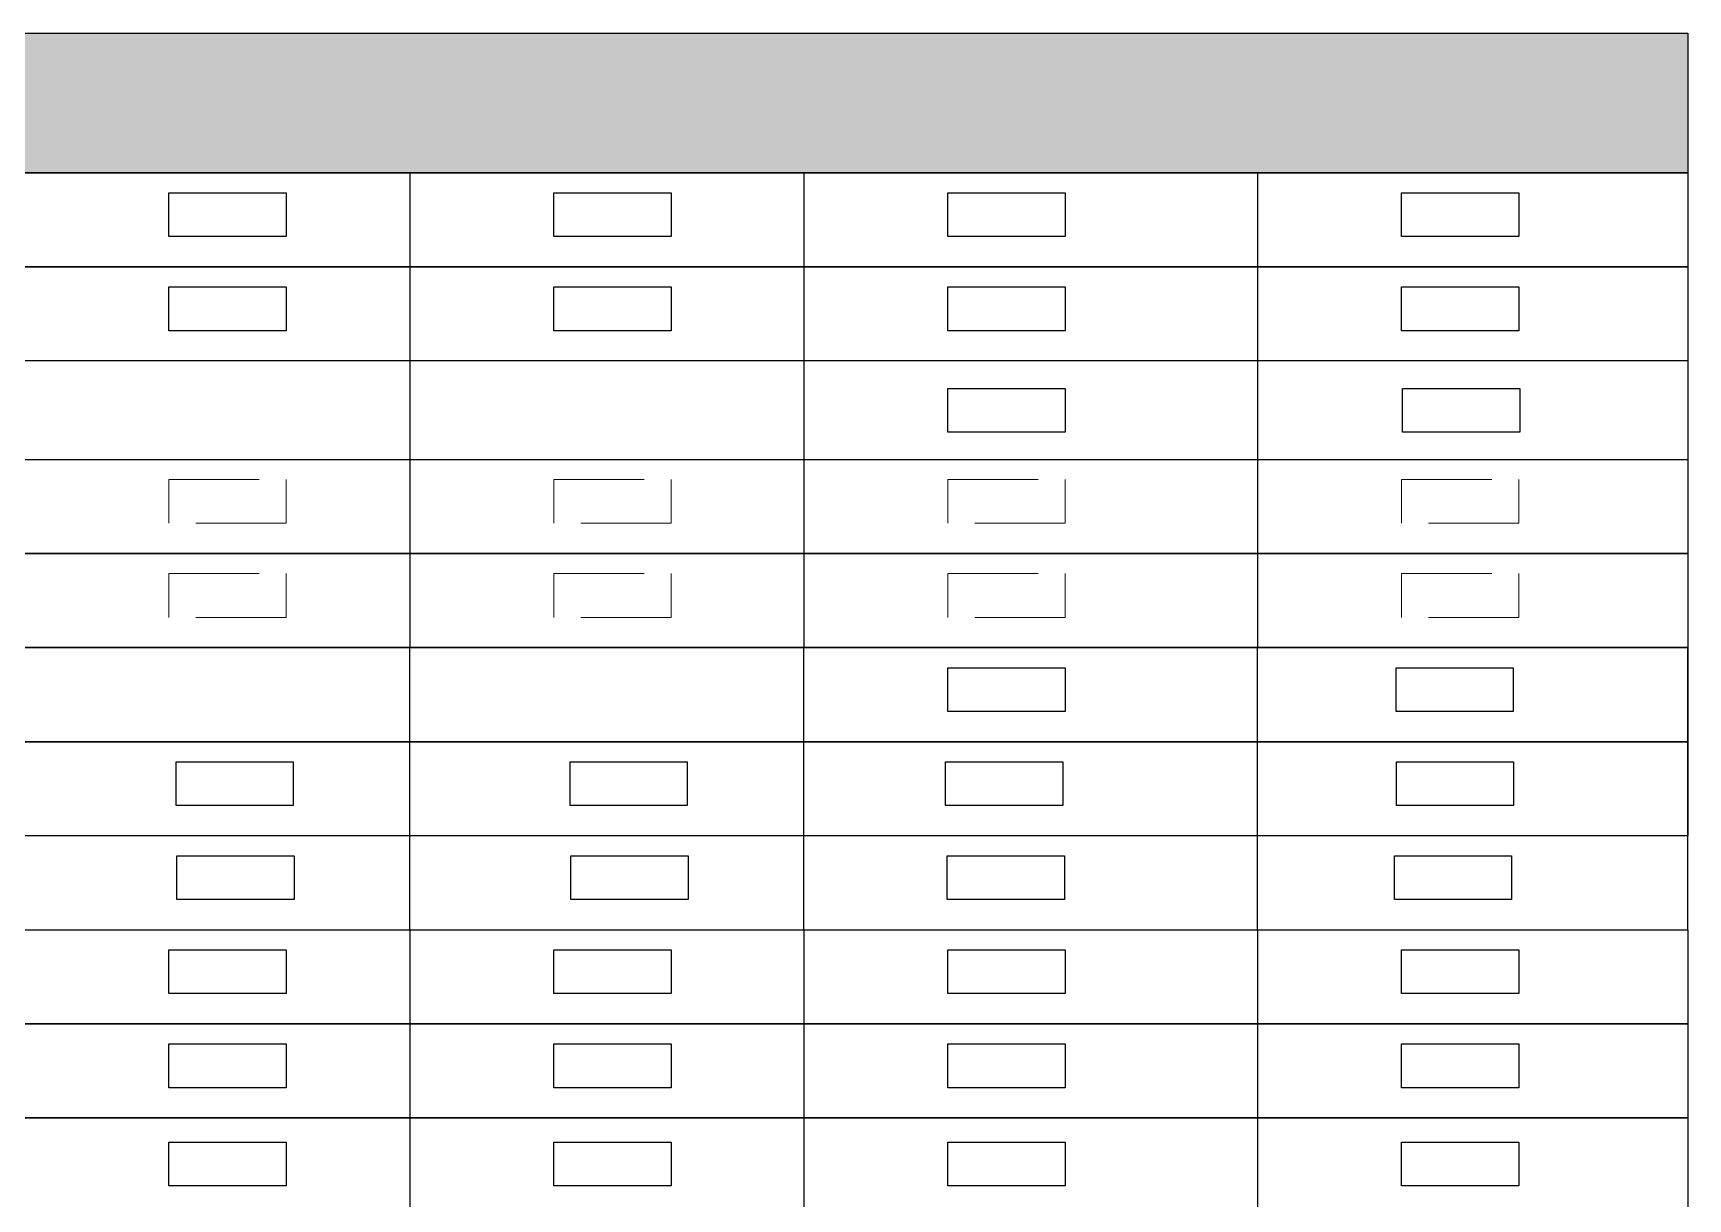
# Model space of a CAD drawing. Header units: millimetres. Extents: x -9481 to -9286, y 28723 to 28853.
# Drawn here: x -9451.39 to -9442.23, y 28794.97 to 28801.42 of the extents above; entities that cross this region are included whole.
import ezdxf

# ---------------------------------------------------------------- set-up
doc = ezdxf.new("R2010")
doc.units = ezdxf.units.MM
doc.linetypes.add('CONTINULUS', pattern=[0])
doc.linetypes.add('DASHED', pattern=[0.75, 0.5, -0.25])
for name, color, linetype in [('BLK_1_FLR_-1_APPROVED_CONSTRUCTION', 7, 'Continuous'), ('BLK_1_FLR_-1_BLT_UP_AREA_ADD', 7, 'Continuous'), ('BLK_1_FLR_-1_BLT_UP_AREA_ADD_EXISTING', 7, 'Continuous'), ('BLK_1_FLR_-1_CRPT_AREA_DEDUCT_EXISTING', 7, 'Continuous'), ('BLK_1_FLR_-1_DEMOLITION_AREA', 7, 'Continuous'), ('BLK_1_FLR_-2_APPROVED_CONSTRUCTION', 7, 'Continuous'), ('BLK_1_FLR_-2_BLT_UP_AREA', 7, 'Continuous'), ('BLK_1_FLR_-2_BLT_UP_AREA_ADD', 7, 'Continuous'), ('BLK_1_FLR_-2_BLT_UP_AREA_ADD_EXISTING', 7, 'Continuous'), ('BLK_1_FLR_-2_CRPT_AREA_DEDUCT_EXISTING', 7, 'Continuous'), ('BLK_1_FLR_-2_DEMOLITION_AREA', 7, 'Continuous'), ('BLK_1_FLR_3_APPROVED_CONSTRUCTION', 7, 'Continuous'), ('BLK_1_FLR_3_CRPT_AREA_DEDUCT_EXISTING', 7, 'Continuous'), ('BLK_1_FLR_3_DEMOLITION_AREA', 7, 'Continuous'), ('BLK_1_FLR_4_APPROVED_CONSTRUCTION', 7, 'Continuous'), ('BLK_1_FLR_4_BLT_UP_AREA', 7, 'Continuous'), ('BLK_1_FLR_4_CRPT_AREA_DEDUCT_EXISTING', 7, 'Continuous'), ('BLK_1_FLR_4_DEMOLITION_AREA', 7, 'Continuous'), ('BLK_1_PLANTATION_GREENSTRIP', 7, 'Continuous'), ('HATCH', 7, 'Continuous')]:
    doc.layers.add(name, color=color, linetype=linetype)
for name, color, linetype, plot in [('BLK_1_FLR_-1_BLT_UP_AREA', 25, 'Continuous', False), ('BLK_1_FLR_-1_BLT_UP_AREA_DEDUCT', 25, 'Continuous', False), ('BLK_1_FLR_-1_CARPET_AREA', 25, 'Continuous', False), ('BLK_1_FLR_-1_CARPET_AREA_EXISTING', 25, 'Continuous', False), ('BLK_1_FLR_-2_BLT_UP_AREA_DEDUCT', 25, 'Continuous', False), ('BLK_1_FLR_-2_CARPET_AREA', 4, 'Continuous', False), ('BLK_1_FLR_-2_CARPET_AREA_EXISTING', 4, 'Continuous', False), ('BLK_1_FLR_3_BLT_UP_AREA', 7, 'Continuous', False), ('BLK_1_FLR_3_BLT_UP_AREA_DEDUCT', 7, 'Continuous', False), ('BLK_1_FLR_3_CARPET_AREA', 25, 'Continuous', False), ('BLK_1_FLR_3_CARPET_AREA_EXISTING', 25, 'Continuous', False), ('BLK_1_FLR_4_BLT_UP_AREA_DEDUCT', 7, 'Continuous', False), ('BLK_1_FLR_4_CARPET_AREA', 4, 'Continuous', False), ('BLK_1_FLR_4_CARPET_AREA_EXISTING', 4, 'Continuous', False)]:
    doc.layers.add(name, color=color, linetype=linetype, plot=plot)
for name, color, linetype, lineweight in [('BLK_1_FLR_-1_BLT_UP_AREA_EXISTING', 11, 'DASHED', 9), ('BLK_1_FLR_-2_BLT_UP_AREA_DEDUCT_EXISTING', 11, 'DASHED', 9), ('BLK_1_FLR_-2_BLT_UP_AREA_EXISTING', 11, 'DASHED', 9), ('BLK_1_FLR_3_BLT_UP_AREA_DEDUCT_EXISTING', 11, 'DASHED', 9), ('BLK_1_FLR_3_BLT_UP_AREA_EXISTING', 11, 'DASHED', 9), ('BLK_1_FLR_4_BLT_UP_AREA_DEDUCT_EXISTING', 11, 'DASHED', 9), ('BLK_1_FLR_4_BLT_UP_AREA_EXISTING', 11, 'DASHED', 9), ('BLK_1_FLR_5_BLT_UP_AREA_DEDUCT_EXISTING', 11, 'DASHED', 9)]:
    doc.layers.add(name, color=color, linetype=linetype, lineweight=lineweight)

# ---------------------------------------------------------------- blocks, each defined once
blk = doc.blocks.new('H2')
at = {"layer": 'HATCH', "linetype": 'CONTINULUS', "ltscale": 0.05}
h = blk.add_hatch(color=241, dxfattribs=at)
h.dxf.hatch_style = 1
h.paths.add_polyline_path([(-9435.4551, 28804.6003), (-9435.4551, 28803.827), (-9396.4272, 28803.827), (-9396.4272, 28804.6003)])
blk.add_lwpolyline([(-9435.4551, 28804.6003), (-9396.4272, 28804.6003), (-9396.4272, 28803.827), (-9435.4551, 28803.827), (-9435.4551, 28804.6003)], close=True)

msp = doc.modelspace()

# ---------------------------------------------------------------- linework, layer by layer
for p, q in [((-9449.3086, 28800.6455), (-9449.3086, 28800.1249)), ((-9447.1263, 28800.6455), (-9447.1263, 28800.1249)), ((-9444.6141, 28800.6455), (-9444.6141, 28800.1249)), ((-9449.3086, 28800.1249), (-9449.3086, 28799.6042)), ((-9447.1263, 28800.1249), (-9447.1263, 28799.6042)), ((-9444.6141, 28800.1249), (-9444.6141, 28799.6042)), ((-9449.3086, 28799.0586), (-9449.3086, 28798.538)), ((-9447.1263, 28799.0586), (-9447.1263, 28798.538)), ((-9444.6141, 28799.0586), (-9444.6141, 28798.538)), ((-9449.3086, 28798.538), (-9449.3086, 28798.0173)), ((-9447.1263, 28798.538), (-9447.1263, 28798.0173)), ((-9444.6141, 28798.538), (-9444.6141, 28798.0173)), ((-9449.3086, 28796.4554), (-9449.3086, 28795.9347)), ((-9447.1263, 28796.4554), (-9447.1263, 28795.9347)), ((-9444.6141, 28796.4554), (-9444.6141, 28795.9347)), ((-9449.3086, 28795.9347), (-9449.3086, 28795.4141)), ((-9447.1263, 28795.9347), (-9447.1263, 28795.4141)), ((-9444.6141, 28795.9347), (-9444.6141, 28795.4141)), ((-9449.3086, 28795.4141), (-9449.3086, 28794.3728)), ((-9447.1263, 28795.4141), (-9447.1263, 28794.3728)), ((-9444.6141, 28795.4141), (-9444.6141, 28794.3728))]:
    msp.add_line(p, q)
at = {"color": 7, "linetype": 'CONTINULUS', "ltscale": 0.05}
for p, q in [((-9449.3086, 28799.6042), (-9449.3086, 28799.0586)), ((-9447.1263, 28799.6042), (-9447.1263, 28799.0586)), ((-9444.6141, 28799.6042), (-9444.6141, 28799.0586)), ((-9442.23, 28799.6042), (-9442.23, 28799.0586))]:
    msp.add_line(p, q, dxfattribs=at)
for points in [[(-9481.2579, 28800.1249), (-9481.2579, 28800.6455), (-9442.23, 28800.6455), (-9442.23, 28800.1249), (-9470.8642, 28800.1249)], [(-9470.8642, 28800.1249), (-9442.23, 28800.1249), (-9442.23, 28799.6042), (-9470.8642, 28799.6042)], [(-9481.2579, 28798.538), (-9481.2579, 28799.0586), (-9442.23, 28799.0586), (-9442.23, 28798.538), (-9470.8642, 28798.538)], [(-9470.8642, 28798.538), (-9442.23, 28798.538), (-9442.23, 28798.0173), (-9470.8642, 28798.0173)], [(-9470.8642, 28798.0173), (-9442.23, 28798.0173), (-9442.23, 28797.4967), (-9481.2579, 28797.4967)], [(-9481.2579, 28796.976), (-9481.2579, 28797.4967), (-9442.23, 28797.4967), (-9442.23, 28796.976), (-9470.8642, 28796.976)], [(-9481.2579, 28795.9347), (-9481.2579, 28796.4554), (-9442.23, 28796.4554), (-9442.23, 28795.9347), (-9481.2579, 28795.9347)], [(-9481.2579, 28795.4141), (-9481.2579, 28795.9347), (-9442.23, 28795.9347), (-9442.23, 28795.4141), (-9481.2579, 28795.4141)], [(-9481.2579, 28794.8934), (-9481.2579, 28795.4141), (-9442.23, 28795.4141), (-9442.23, 28794.8934), (-9470.8642, 28794.8934)]]:
    msp.add_lwpolyline(points)
at = {"layer": 'BLK_1_FLR_-1_APPROVED_CONSTRUCTION', "color": 11}
msp.add_lwpolyline([(-9446.3282, 28796.3443), (-9445.679, 28796.3443), (-9445.679, 28796.1021), (-9446.3282, 28796.1021)], close=True, dxfattribs=at)
at = {"layer": 'BLK_1_FLR_-1_BLT_UP_AREA', "color": 11}
msp.add_lwpolyline([(-9446.3282, 28800.5344), (-9445.679, 28800.5344), (-9445.679, 28800.2923), (-9446.3282, 28800.2923)], close=True, dxfattribs=at)
at = {"layer": 'BLK_1_FLR_-1_BLT_UP_AREA_ADD', "color": 11, "linetype": 'CONTINULUS', "ltscale": 0.05}
msp.add_lwpolyline([(-9446.3282, 28799.4518), (-9445.679, 28799.4518), (-9445.679, 28799.2096), (-9446.3282, 28799.2096)], close=True, dxfattribs=at)
at = {"layer": 'BLK_1_FLR_-1_BLT_UP_AREA_ADD_EXISTING', "color": 11, "linetype": 'CONTINULUS', "ltscale": 0.05}
msp.add_lwpolyline([(-9446.3282, 28797.9062), (-9445.679, 28797.9062), (-9445.679, 28797.6641), (-9446.3282, 28797.6641)], close=True, dxfattribs=at)
at = {"layer": 'BLK_1_FLR_-1_BLT_UP_AREA_DEDUCT', "color": 11}
msp.add_lwpolyline([(-9446.3282, 28800.0138), (-9445.679, 28800.0138), (-9445.679, 28799.7716), (-9446.3282, 28799.7716)], close=True, dxfattribs=at)
at = {"layer": 'BLK_1_FLR_-1_BLT_UP_AREA_EXISTING', "color": 11}
msp.add_lwpolyline([(-9446.3282, 28798.9475), (-9445.679, 28798.9475), (-9445.679, 28798.7053), (-9446.3282, 28798.7053)], close=True, dxfattribs=at)
at = {"layer": 'BLK_1_FLR_-1_CARPET_AREA', "color": 11}
msp.add_lwpolyline([(-9446.3282, 28795.2806), (-9445.679, 28795.2806), (-9445.679, 28795.0384), (-9446.3282, 28795.0384)], close=True, dxfattribs=at)
at = {"layer": 'BLK_1_FLR_-1_CARPET_AREA_EXISTING', "color": 11, "linetype": 'CONTINULUS', "ltscale": 0.05}
msp.add_lwpolyline([(-9446.3406, 28797.3856), (-9445.6914, 28797.3856), (-9445.6914, 28797.1434), (-9446.3406, 28797.1434)], close=True, dxfattribs=at)
at = {"layer": 'BLK_1_FLR_-1_CRPT_AREA_DEDUCT_EXISTING', "color": 11, "linetype": 'CONTINULUS', "ltscale": 0.05}
msp.add_lwpolyline([(-9446.3323, 28796.8649), (-9445.6831, 28796.8649), (-9445.6831, 28796.6228), (-9446.3323, 28796.6228)], close=True, dxfattribs=at)
at = {"layer": 'BLK_1_FLR_-1_DEMOLITION_AREA', "color": 7}
msp.add_lwpolyline([(-9446.3282, 28795.8236), (-9445.679, 28795.8236), (-9445.679, 28795.5815), (-9446.3282, 28795.5815)], close=True, dxfattribs=at)
at = {"layer": 'BLK_1_FLR_-2_APPROVED_CONSTRUCTION', "color": 11}
msp.add_lwpolyline([(-9443.8161, 28796.3443), (-9443.1669, 28796.3443), (-9443.1669, 28796.1021), (-9443.8161, 28796.1021)], close=True, dxfattribs=at)
at = {"layer": 'BLK_1_FLR_-2_BLT_UP_AREA', "color": 11}
msp.add_lwpolyline([(-9443.8161, 28800.5344), (-9443.1669, 28800.5344), (-9443.1669, 28800.2923), (-9443.8161, 28800.2923)], close=True, dxfattribs=at)
at = {"layer": 'BLK_1_FLR_-2_BLT_UP_AREA_ADD', "color": 7, "linetype": 'CONTINULUS', "ltscale": 0.05}
for p, q in [((-9449.3086, 28796.4554), (-9449.3086, 28798.0173)), ((-9447.1263, 28796.4554), (-9447.1263, 28798.0173)), ((-9444.6141, 28796.4554), (-9444.6141, 28798.0173)), ((-9442.23, 28796.4554), (-9442.23, 28798.0173))]:
    msp.add_line(p, q, dxfattribs=at)
at = {"layer": 'BLK_1_FLR_-2_BLT_UP_AREA_ADD', "color": 11, "linetype": 'CONTINULUS', "ltscale": 0.05}
msp.add_lwpolyline([(-9443.8099, 28799.4518), (-9443.1607, 28799.4518), (-9443.1607, 28799.2096), (-9443.8099, 28799.2096)], close=True, dxfattribs=at)
at = {"layer": 'BLK_1_FLR_-2_BLT_UP_AREA_ADD_EXISTING', "color": 11, "linetype": 'CONTINULUS', "ltscale": 0.05}
msp.add_lwpolyline([(-9443.8464, 28797.9062), (-9443.1973, 28797.9062), (-9443.1973, 28797.6641), (-9443.8464, 28797.6641)], close=True, dxfattribs=at)
at = {"layer": 'BLK_1_FLR_-2_BLT_UP_AREA_DEDUCT', "color": 11}
msp.add_lwpolyline([(-9443.8161, 28800.0138), (-9443.1669, 28800.0138), (-9443.1669, 28799.7716), (-9443.8161, 28799.7716)], close=True, dxfattribs=at)
at = {"layer": 'BLK_1_FLR_-2_BLT_UP_AREA_DEDUCT_EXISTING', "color": 11}
msp.add_lwpolyline([(-9443.8161, 28798.4268), (-9443.1669, 28798.4268), (-9443.1669, 28798.1847), (-9443.8161, 28798.1847)], close=True, dxfattribs=at)
at = {"layer": 'BLK_1_FLR_-2_BLT_UP_AREA_EXISTING', "color": 11}
msp.add_lwpolyline([(-9443.8161, 28798.9475), (-9443.1669, 28798.9475), (-9443.1669, 28798.7053), (-9443.8161, 28798.7053)], close=True, dxfattribs=at)
at = {"layer": 'BLK_1_FLR_-2_CARPET_AREA', "color": 11}
msp.add_lwpolyline([(-9443.8161, 28795.2806), (-9443.1669, 28795.2806), (-9443.1669, 28795.0384), (-9443.8161, 28795.0384)], close=True, dxfattribs=at)
at = {"layer": 'BLK_1_FLR_-2_CARPET_AREA_EXISTING', "color": 11, "linetype": 'CONTINULUS', "ltscale": 0.05}
msp.add_lwpolyline([(-9443.8447, 28797.3856), (-9443.1955, 28797.3856), (-9443.1955, 28797.1434), (-9443.8447, 28797.1434)], close=True, dxfattribs=at)
at = {"layer": 'BLK_1_FLR_-2_CRPT_AREA_DEDUCT_EXISTING', "color": 11, "linetype": 'CONTINULUS', "ltscale": 0.05}
msp.add_lwpolyline([(-9443.8554, 28796.8649), (-9443.2062, 28796.8649), (-9443.2062, 28796.6228), (-9443.8554, 28796.6228)], close=True, dxfattribs=at)
at = {"layer": 'BLK_1_FLR_-2_DEMOLITION_AREA', "color": 7}
msp.add_lwpolyline([(-9443.8161, 28795.8236), (-9443.1669, 28795.8236), (-9443.1669, 28795.5815), (-9443.8161, 28795.5815)], close=True, dxfattribs=at)
at = {"layer": 'BLK_1_FLR_3_APPROVED_CONSTRUCTION', "color": 11}
msp.add_lwpolyline([(-9450.642, 28796.3443), (-9449.9928, 28796.3443), (-9449.9928, 28796.1021), (-9450.642, 28796.1021)], close=True, dxfattribs=at)
at = {"layer": 'BLK_1_FLR_3_BLT_UP_AREA', "color": 11}
msp.add_lwpolyline([(-9450.642, 28800.5344), (-9449.9928, 28800.5344), (-9449.9928, 28800.2923), (-9450.642, 28800.2923)], close=True, dxfattribs=at)
at = {"layer": 'BLK_1_FLR_3_BLT_UP_AREA_DEDUCT', "color": 11}
msp.add_lwpolyline([(-9450.642, 28800.0138), (-9449.9928, 28800.0138), (-9449.9928, 28799.7716), (-9450.642, 28799.7716)], close=True, dxfattribs=at)
at = {"layer": 'BLK_1_FLR_3_BLT_UP_AREA_DEDUCT_EXISTING', "color": 11}
msp.add_lwpolyline([(-9450.642, 28798.4268), (-9449.9928, 28798.4268), (-9449.9928, 28798.1847), (-9450.642, 28798.1847)], close=True, dxfattribs=at)
at = {"layer": 'BLK_1_FLR_3_BLT_UP_AREA_EXISTING', "color": 11}
msp.add_lwpolyline([(-9450.642, 28798.9475), (-9449.9928, 28798.9475), (-9449.9928, 28798.7053), (-9450.642, 28798.7053)], close=True, dxfattribs=at)
at = {"layer": 'BLK_1_FLR_3_CARPET_AREA', "color": 11}
msp.add_lwpolyline([(-9450.642, 28795.2806), (-9449.9928, 28795.2806), (-9449.9928, 28795.0384), (-9450.642, 28795.0384)], close=True, dxfattribs=at)
at = {"layer": 'BLK_1_FLR_3_CARPET_AREA_EXISTING', "color": 11, "linetype": 'CONTINULUS', "ltscale": 0.05}
msp.add_lwpolyline([(-9450.6027, 28797.3856), (-9449.9535, 28797.3856), (-9449.9535, 28797.1434), (-9450.6027, 28797.1434)], close=True, dxfattribs=at)
at = {"layer": 'BLK_1_FLR_3_CRPT_AREA_DEDUCT_EXISTING', "color": 11, "linetype": 'CONTINULUS', "ltscale": 0.05}
msp.add_lwpolyline([(-9450.5982, 28796.8649), (-9449.949, 28796.8649), (-9449.949, 28796.6228), (-9450.5982, 28796.6228)], close=True, dxfattribs=at)
at = {"layer": 'BLK_1_FLR_3_DEMOLITION_AREA', "color": 7}
msp.add_lwpolyline([(-9450.642, 28795.8236), (-9449.9928, 28795.8236), (-9449.9928, 28795.5815), (-9450.642, 28795.5815)], close=True, dxfattribs=at)
at = {"layer": 'BLK_1_FLR_4_APPROVED_CONSTRUCTION', "color": 11}
msp.add_lwpolyline([(-9448.5105, 28796.3443), (-9447.8613, 28796.3443), (-9447.8613, 28796.1021), (-9448.5105, 28796.1021)], close=True, dxfattribs=at)
at = {"layer": 'BLK_1_FLR_4_BLT_UP_AREA', "color": 11}
msp.add_lwpolyline([(-9448.5105, 28800.5344), (-9447.8613, 28800.5344), (-9447.8613, 28800.2923), (-9448.5105, 28800.2923)], close=True, dxfattribs=at)
at = {"layer": 'BLK_1_FLR_4_BLT_UP_AREA_DEDUCT', "color": 11}
msp.add_lwpolyline([(-9448.5105, 28800.0138), (-9447.8613, 28800.0138), (-9447.8613, 28799.7716), (-9448.5105, 28799.7716)], close=True, dxfattribs=at)
at = {"layer": 'BLK_1_FLR_4_BLT_UP_AREA_DEDUCT_EXISTING', "color": 11}
msp.add_lwpolyline([(-9448.5105, 28798.4268), (-9447.8613, 28798.4268), (-9447.8613, 28798.1847), (-9448.5105, 28798.1847)], close=True, dxfattribs=at)
at = {"layer": 'BLK_1_FLR_4_BLT_UP_AREA_EXISTING', "color": 11}
msp.add_lwpolyline([(-9448.5105, 28798.9475), (-9447.8613, 28798.9475), (-9447.8613, 28798.7053), (-9448.5105, 28798.7053)], close=True, dxfattribs=at)
at = {"layer": 'BLK_1_FLR_4_CARPET_AREA', "color": 11}
msp.add_lwpolyline([(-9448.5105, 28795.2806), (-9447.8613, 28795.2806), (-9447.8613, 28795.0384), (-9448.5105, 28795.0384)], close=True, dxfattribs=at)
at = {"layer": 'BLK_1_FLR_4_CARPET_AREA_EXISTING', "color": 11, "linetype": 'CONTINULUS', "ltscale": 0.05}
msp.add_lwpolyline([(-9448.4205, 28797.3856), (-9447.7713, 28797.3856), (-9447.7713, 28797.1434), (-9448.4205, 28797.1434)], close=True, dxfattribs=at)
at = {"layer": 'BLK_1_FLR_4_CRPT_AREA_DEDUCT_EXISTING', "color": 11, "linetype": 'CONTINULUS', "ltscale": 0.05}
msp.add_lwpolyline([(-9448.4159, 28796.8649), (-9447.7668, 28796.8649), (-9447.7668, 28796.6228), (-9448.4159, 28796.6228)], close=True, dxfattribs=at)
at = {"layer": 'BLK_1_FLR_4_DEMOLITION_AREA', "color": 7}
msp.add_lwpolyline([(-9448.5105, 28795.8236), (-9447.8613, 28795.8236), (-9447.8613, 28795.5815), (-9448.5105, 28795.5815)], close=True, dxfattribs=at)
at = {"layer": 'BLK_1_FLR_5_BLT_UP_AREA_DEDUCT_EXISTING', "color": 11}
msp.add_lwpolyline([(-9446.3282, 28798.4268), (-9445.679, 28798.4268), (-9445.679, 28798.1847), (-9446.3282, 28798.1847)], close=True, dxfattribs=at)

# ---------------------------------------------------------------- block references
at = {"layer": 'BLK_1_PLANTATION_GREENSTRIP', "linetype": 'CONTINULUS'}
msp.add_blockref('H2', (-45.8028, -3.1815), dxfattribs=at)

doc.saveas('drawing.dxf')
